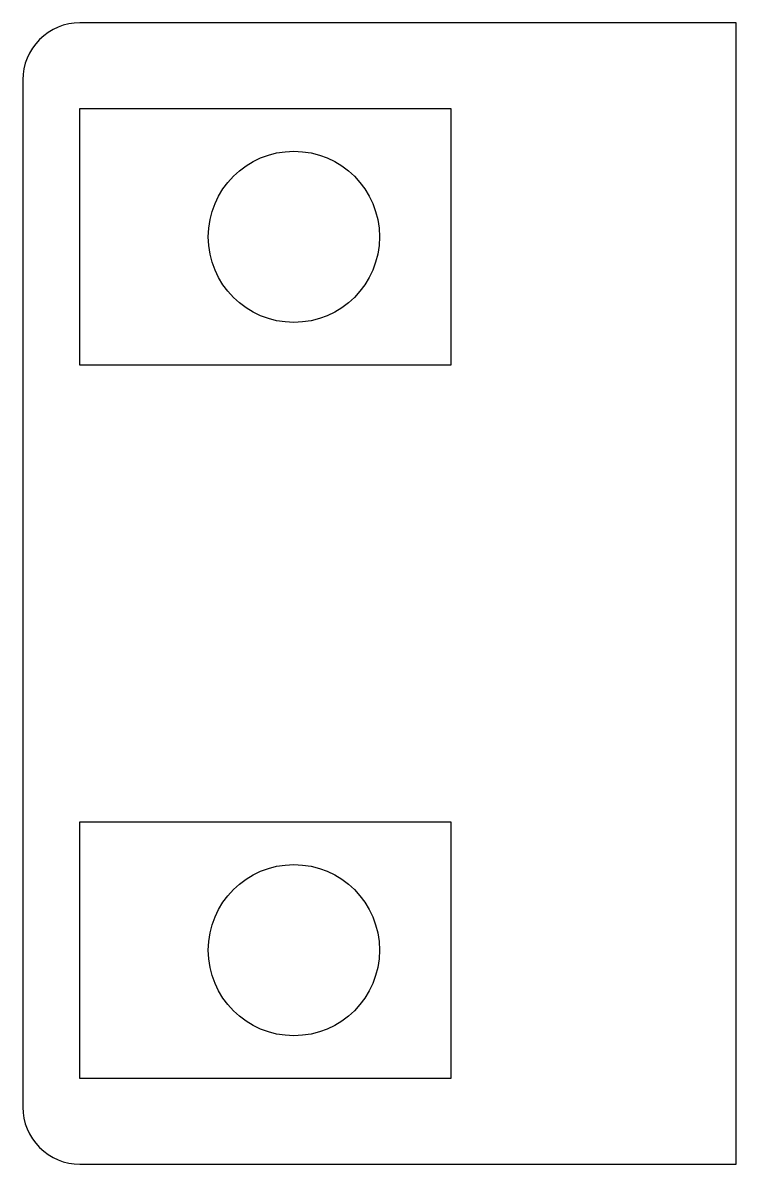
# Model space of a CAD drawing. Header units: millimetres. Extents: x 0 to 25, y 0 to 40.
import ezdxf

# ---------------------------------------------------------------- set-up
doc = ezdxf.new("R2010")
doc.units = ezdxf.units.MM

# ---------------------------------------------------------------- blocks, each defined once
blk = doc.blocks.new('HL044-1.3-A')
at = {"color": 1}
blk.add_lwpolyline([(-23, -20), (0, -20), (0, 20), (-23, 20, 0.414214), (-25, 18), (-25, -18, 0.414214)], format="xyb", close=True, dxfattribs=at)
at = {"color": 2}
for points in [[(-23, 17), (-10, 17), (-10, 8), (-23, 8)], [(-23, -8), (-10, -8), (-10, -17), (-23, -17)]]:
    blk.add_lwpolyline(points, close=True, dxfattribs=at)
at = {"color": 1}
for centre in [(-15.5, 12.5), (-15.5, -12.5)]:
    blk.add_circle(centre, 3, dxfattribs=at)

msp = doc.modelspace()

# ---------------------------------------------------------------- block references
msp.add_blockref('HL044-1.3-A', (25, 20))

doc.saveas('drawing.dxf')
